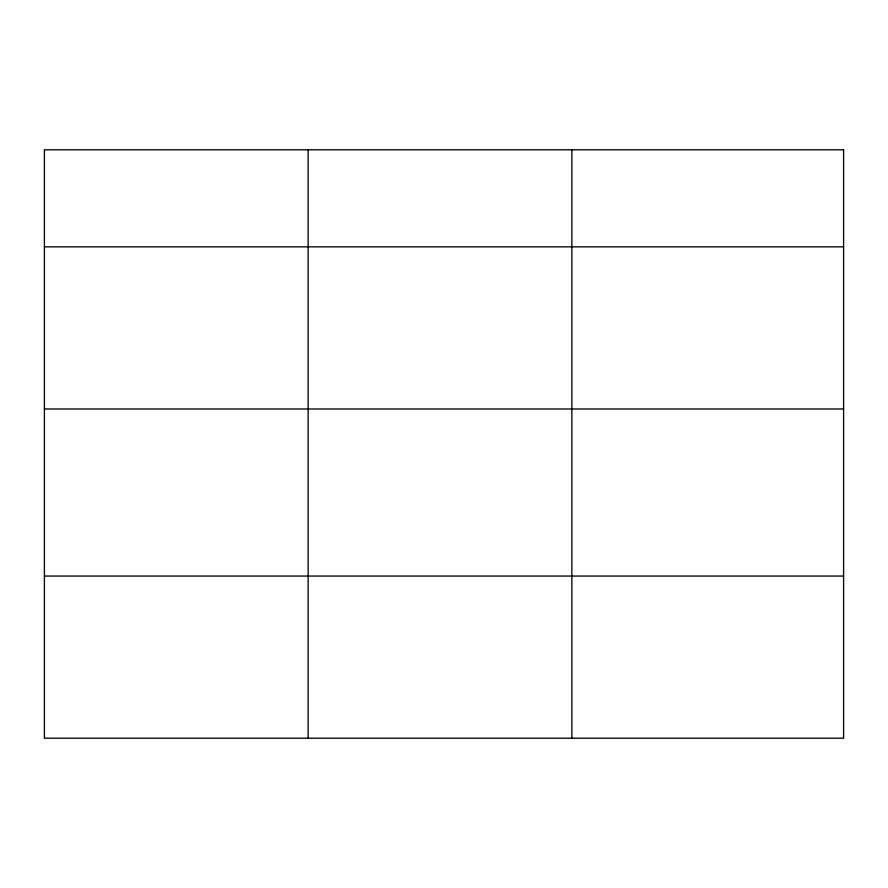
<?xml version="1.0" encoding="UTF-8"?>
<svg xmlns="http://www.w3.org/2000/svg" width="888" height="888" viewBox="0 0 888 888"><rect width="100%" height="100%" fill="white"/><g stroke="black" fill="none" stroke-linecap="round" stroke-linejoin="round"><path stroke-width="1.33" d="M44.4 246.842L843.6 246.842M44.4 408.991L843.6 408.991M44.4 576.057L843.6 576.057M571.872 149.794L571.872 738.206M308.136 149.794L308.136 738.206M843.6 149.794L44.4 149.794L44.4 738.206L843.6 738.206L843.6 149.794"/></g></svg>
